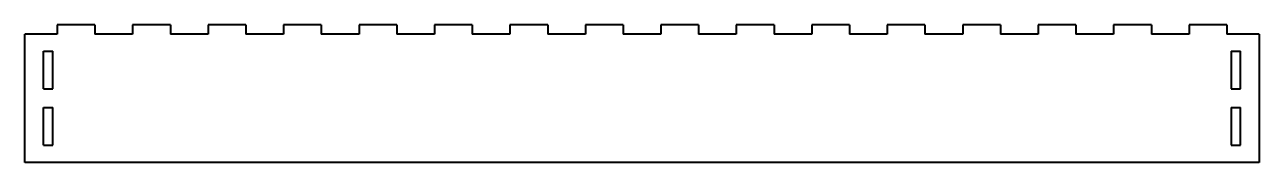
# Model space of a CAD drawing. Header units: inches. Extents: x -13.4 to 3, y -4.6 to -2.8.
import ezdxf

# ---------------------------------------------------------------- set-up
doc = ezdxf.new("R2010")
doc.units = ezdxf.units.IN
doc.header["$MEASUREMENT"] = 0
doc.layers.add('Visible', color=7, linetype='Continuous', lineweight=40)

msp = doc.modelspace()

# ---------------------------------------------------------------- linework, layer by layer
at = {"layer": 'Visible'}
for p, q in [((-12.955, -2.925), (-13.385, -2.925)), ((-13.385, -4.626), (-13.385, -2.925)), ((-12.455, -2.8), (-12.955, -2.8)), ((-12.955, -2.8), (-12.955, -2.925)), ((-12.455, -2.8), (-12.455, -2.925)), ((-11.955, -2.925), (-12.455, -2.925)), ((-11.455, -2.8), (-11.955, -2.8)), ((-11.955, -2.8), (-11.955, -2.925)), ((-11.455, -2.8), (-11.455, -2.925)), ((-10.955, -2.925), (-11.455, -2.925)), ((-10.455, -2.8), (-10.955, -2.8)), ((-10.955, -2.8), (-10.955, -2.925)), ((-10.455, -2.8), (-10.455, -2.925)), ((-9.955, -2.925), (-10.455, -2.925)), ((-9.455, -2.8), (-9.955, -2.8)), ((-9.955, -2.8), (-9.955, -2.925)), ((-9.455, -2.8), (-9.455, -2.925)), ((-8.955, -2.925), (-9.455, -2.925)), ((-8.455, -2.8), (-8.955, -2.8)), ((-8.955, -2.8), (-8.955, -2.925)), ((-8.455, -2.8), (-8.455, -2.925)), ((-7.955, -2.925), (-8.455, -2.925)), ((-7.455, -2.8), (-7.955, -2.8)), ((-7.955, -2.8), (-7.955, -2.925)), ((-7.455, -2.8), (-7.455, -2.925)), ((-6.955, -2.925), (-7.455, -2.925)), ((-6.455, -2.8), (-6.955, -2.8)), ((-6.955, -2.8), (-6.955, -2.925)), ((-6.455, -2.8), (-6.455, -2.925)), ((-5.955, -2.925), (-6.455, -2.925)), ((-5.455, -2.8), (-5.955, -2.8)), ((-5.955, -2.8), (-5.955, -2.925)), ((-5.455, -2.8), (-5.455, -2.925)), ((-4.955, -2.925), (-5.455, -2.925)), ((-4.455, -2.8), (-4.955, -2.8)), ((-4.955, -2.8), (-4.955, -2.925)), ((-4.455, -2.8), (-4.455, -2.925)), ((-3.955, -2.925), (-4.455, -2.925)), ((-3.455, -2.8), (-3.955, -2.8)), ((-3.955, -2.8), (-3.955, -2.925)), ((-3.455, -2.8), (-3.455, -2.925)), ((-2.955, -2.925), (-3.455, -2.925)), ((-2.455, -2.8), (-2.955, -2.8)), ((-2.955, -2.8), (-2.955, -2.925)), ((-2.455, -2.8), (-2.455, -2.925)), ((-1.955, -2.925), (-2.455, -2.925)), ((-1.455, -2.8), (-1.955, -2.8)), ((-1.955, -2.8), (-1.955, -2.925)), ((-1.455, -2.8), (-1.455, -2.925)), ((-0.955, -2.925), (-1.455, -2.925)), ((-0.455, -2.8), (-0.955, -2.8)), ((-0.955, -2.8), (-0.955, -2.925)), ((-0.455, -2.8), (-0.455, -2.925)), ((0.045, -2.925), (-0.455, -2.925)), ((0.545, -2.8), (0.045, -2.8)), ((0.045, -2.8), (0.045, -2.925)), ((0.545, -2.8), (0.545, -2.925)), ((1.045, -2.925), (0.545, -2.925)), ((1.545, -2.8), (1.045, -2.8)), ((1.045, -2.8), (1.045, -2.925)), ((1.545, -2.8), (1.545, -2.925)), ((2.045, -2.925), (1.545, -2.925)), ((2.545, -2.8), (2.045, -2.8)), ((2.045, -2.8), (2.045, -2.925)), ((2.545, -2.8), (2.545, -2.925)), ((2.975, -2.925), (2.545, -2.925)), ((2.975, -2.925), (2.975, -4.626)), ((-13.135, -3.65), (-13.135, -3.15)), ((-13.135, -3.15), (-13.01, -3.15)), ((-13.01, -3.65), (-13.01, -3.15)), ((2.6, -3.15), (2.6, -3.65)), ((2.6, -3.15), (2.725, -3.15)), ((2.725, -3.65), (2.725, -3.15)), ((-13.135, -3.65), (-13.01, -3.65)), ((2.6, -3.65), (2.725, -3.65)), ((-13.135, -4.4), (-13.135, -3.9)), ((-13.135, -3.9), (-13.01, -3.9)), ((-13.01, -4.4), (-13.01, -3.9)), ((2.6, -3.9), (2.6, -4.4)), ((2.6, -3.9), (2.725, -3.9)), ((2.725, -4.4), (2.725, -3.9)), ((-13.135, -4.4), (-13.01, -4.4)), ((2.6, -4.4), (2.725, -4.4)), ((2.975, -4.626), (-13.385, -4.626))]:
    msp.add_line(p, q, dxfattribs=at)

doc.saveas('drawing.dxf')
